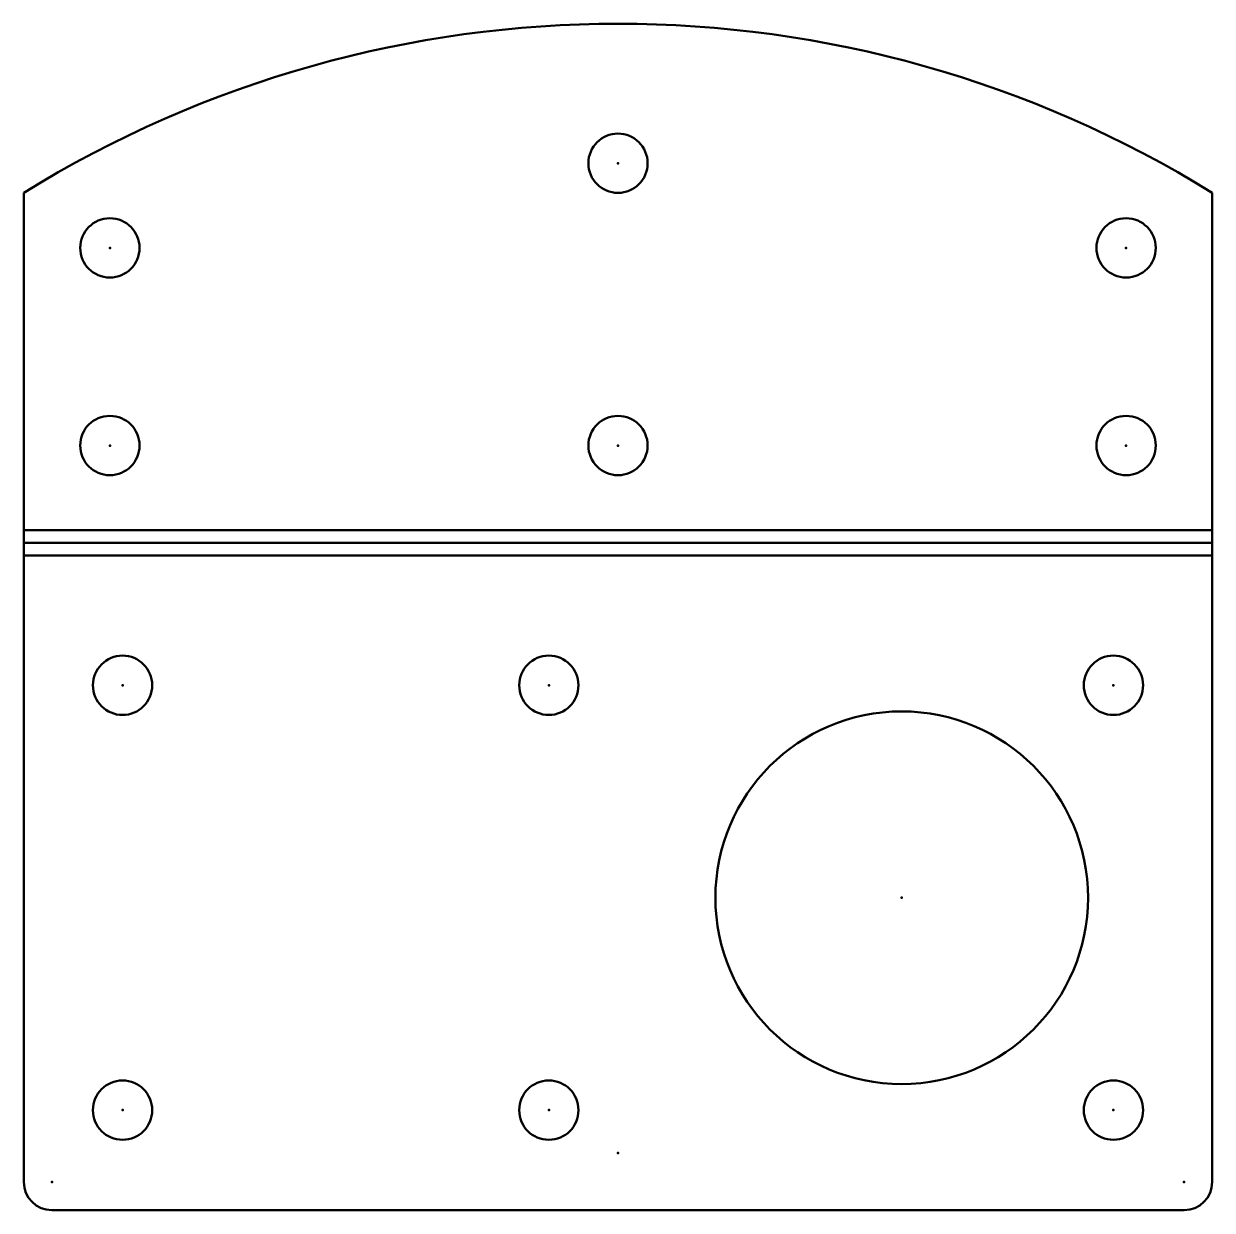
# Model space of a CAD drawing. Header units: millimetres. Extents: x 0 to 42.1, y -24.1 to 17.9.
import ezdxf

# ---------------------------------------------------------------- set-up
doc = ezdxf.new("R2010")
doc.units = ezdxf.units.MM
for name, color, linetype, lineweight in [('IV_ARC_CENTERS', 7, 'Continuous', 50), ('IV_BEND_DOWN', 7, 'Continuous', 50), ('IV_INTERIOR_PROFILES', 7, 'Continuous', 50), ('IV_OUTER_PROFILE', 7, 'Continuous', 50), ('IV_TANGENT', 7, 'Continuous', 50)]:
    doc.layers.add(name, color=color, linetype=linetype, lineweight=lineweight)

msp = doc.modelspace()

# ---------------------------------------------------------------- linework, layer by layer
at = {"layer": 'IV_ARC_CENTERS'}
for p in [(21.05, 13), (3.05, 10), (39.05, 10), (3.05, 3), (21.05, 3), (39.05, 3), (3.5, -5.494), (18.6, -5.494), (38.6, -5.494), (31.1, -13.019), (3.5, -20.544), (18.6, -20.544), (38.6, -20.544), (21.05, -22.06), (1, -23.089), (41.1, -23.089)]:
    msp.add_point(p, dxfattribs=at)
at = {"layer": 'IV_BEND_DOWN'}
msp.add_line((42.1, -0.45), (0, -0.45), dxfattribs=at)
at = {"layer": 'IV_INTERIOR_PROFILES'}
for centre, radius in [((21.05, 13), 1.05), ((3.05, 10), 1.05), ((39.05, 10), 1.05), ((3.05, 3), 1.05), ((21.05, 3), 1.05), ((39.05, 3), 1.05), ((3.5, -5.494), 1.05), ((18.6, -5.494), 1.05), ((38.6, -5.494), 1.05), ((31.1, -13.019), 6.6), ((3.5, -20.544), 1.05), ((18.6, -20.544), 1.05), ((38.6, -20.544), 1.05)]:
    msp.add_circle(centre, radius, dxfattribs=at)
at = {"layer": 'IV_OUTER_PROFILE'}
for p, q in [((0, -23.089), (0, 11.953)), ((42.1, 11.953), (42.1, -23.089)), ((41.1, -24.089), (1, -24.089))]:
    msp.add_line(p, q, dxfattribs=at)
for centre, radius, start, end in [((21.05, -22.06), 40, 58.2476, 121.7524), ((1, -23.089), 1, 180, 270), ((41.1, -23.089), 1, 270, 0)]:
    msp.add_arc(centre, radius, start, end, dxfattribs=at)
at = {"layer": 'IV_TANGENT'}
for p, q in [((0, 0), (42.1, 0)), ((42.1, -0.899), (0, -0.899))]:
    msp.add_line(p, q, dxfattribs=at)

doc.saveas('drawing.dxf')
